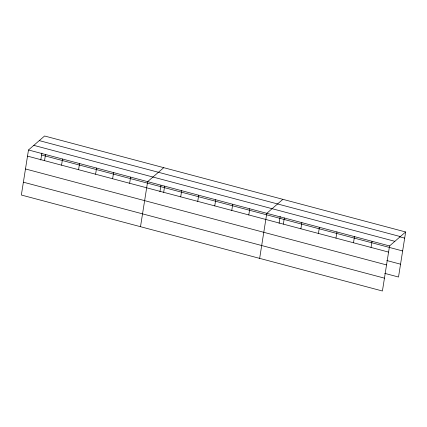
<?xml version="1.0" encoding="UTF-8"?>
<svg xmlns="http://www.w3.org/2000/svg" width="427" height="427" viewBox="0 0 427 427"><rect width="100%" height="100%" fill="white"/><g stroke="black" fill="none" stroke-linecap="round" stroke-linejoin="round"><path stroke-width="0.64" d="M28.486 149.973L21.35 195.032L382.416 291L389.552 245.941L405.65 231.968L44.584 135.999L28.486 149.973L389.552 245.941M40.779 160.029L41.883 153.063M44.531 160.648L45.508 154.499M61.557 165.174L62.529 159.025M78.579 169.7L79.55 163.546M95.6 174.221L96.571 168.073M112.621 178.748L113.593 172.593M129.643 183.274L130.614 177.12M140.499 226.7L147.635 181.646L163.738 167.672M159.933 191.702L160.931 185.377M163.685 192.321L164.657 186.167M180.706 196.847L181.678 190.693M197.728 201.368L198.704 195.219M214.749 205.894L215.726 199.74M231.77 210.415L232.747 204.266M248.792 214.941L249.768 208.792M259.653 258.372L266.79 213.313L282.887 199.34M279.082 223.369L280.187 216.404M283.352 224.127L284.323 217.978M300.891 228.787L301.862 222.638M318.425 233.452L319.401 227.297M335.964 238.111L336.935 231.957M353.503 242.771L354.474 236.622M371.036 247.436L372.013 241.282M405.65 231.968L398.514 277.027L384.732 273.36M39.273 140.611L400.339 236.579M399.667 236.788L404.673 238.122M33.797 145.361L394.863 241.33M41.579 154.99L402.64 250.959M27.509 156.127L388.575 252.095M386.766 260.523L400.547 264.185M25.476 168.964L386.542 264.932M23.384 182.19L384.449 278.158"/></g></svg>
